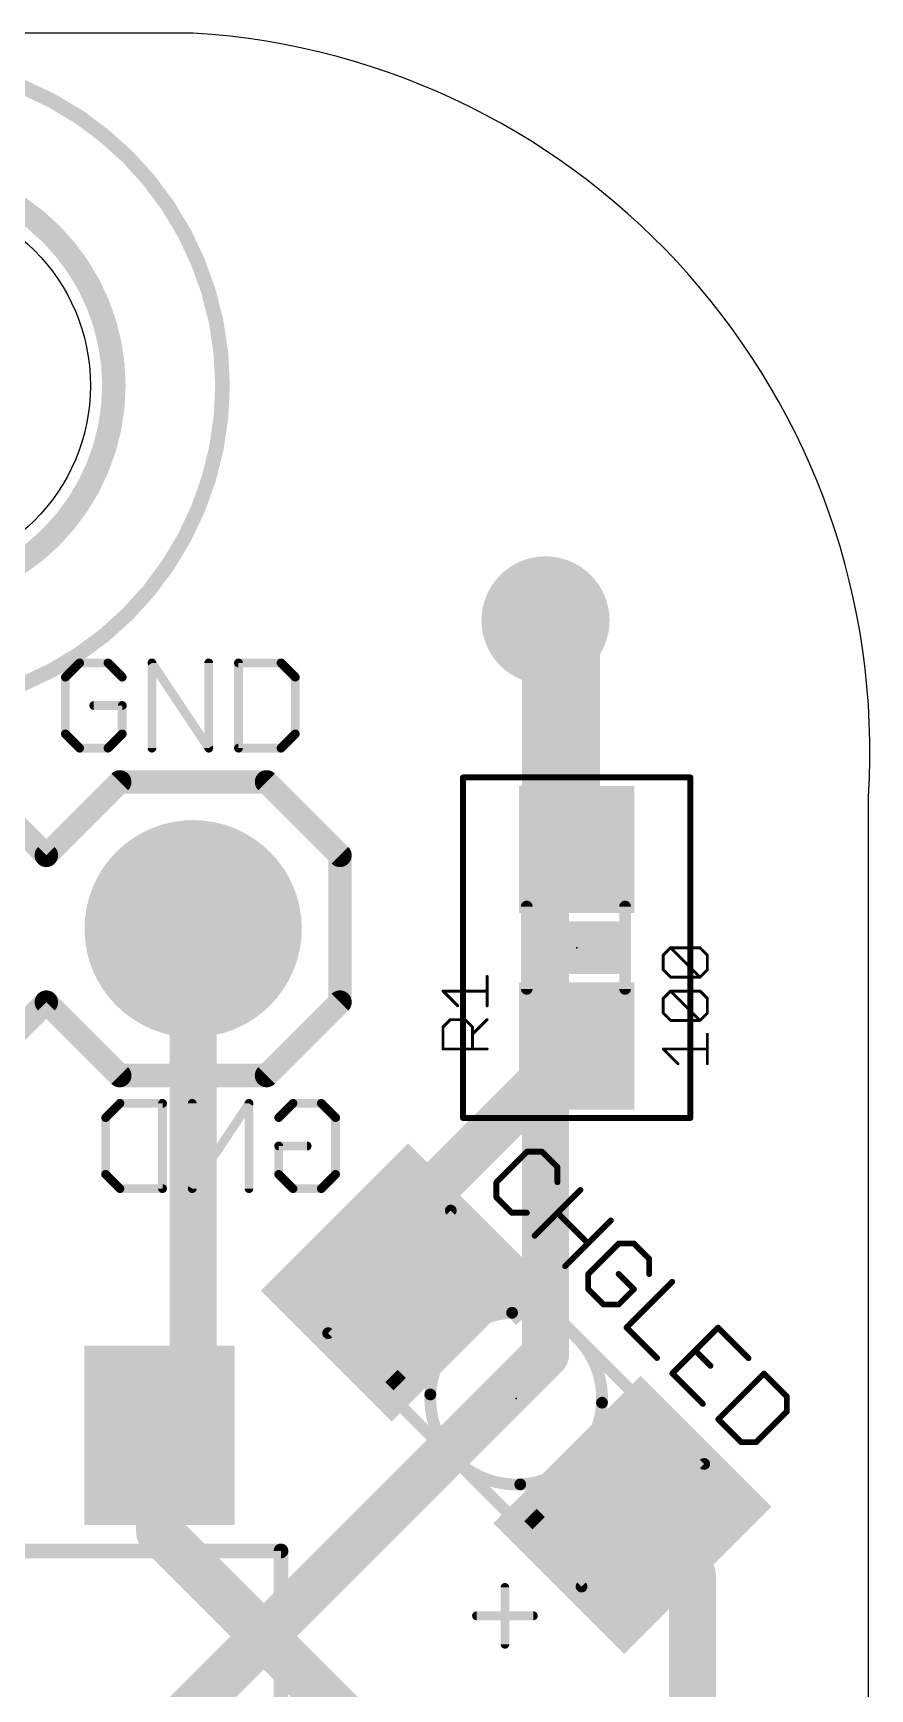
# Model space of a CAD drawing. Extents: x 0 to 16.8, y 0 to 26.7.
# Drawn here: x 9.54 to 16.78, y 12.35 to 26.67 of the extents above; entities that cross this region are included whole.
import ezdxf

# ---------------------------------------------------------------- set-up
doc = ezdxf.new("R2010")
doc.units = 0
for name, color, linetype in [('1', 22, 'CONTINUOUS'), ('16', 175, 'CONTINUOUS'), ('17', 82, 'CONTINUOUS'), ('18', 82, 'CONTINUOUS'), ('20', 7, 'CONTINUOUS'), ('21', 253, 'CONTINUOUS'), ('22', 253, 'CONTINUOUS'), ('23', 7, 'CONTINUOUS'), ('25', 253, 'CONTINUOUS'), ('27', 253, 'CONTINUOUS'), ('39', 22, 'CONTINUOUS'), ('41', 22, 'CONTINUOUS'), ('42', 175, 'CONTINUOUS'), ('51', 253, 'CONTINUOUS')]:
    doc.layers.add(name, color=color, linetype=linetype)

# ---------------------------------------------------------------- blocks, each defined once
blk = doc.blocks.new('RECT')
blk.add_solid([(-0.5, -0.5), (0.5, -0.5), (-0.5, 0.5), (0.5, 0.5)])
blk = doc.blocks.new('ROUNDP')
at = {"const_width": 0.5}
blk.add_lwpolyline([(0, -0.25, 1), (0, 0.25, 1), (0, -0.25)], format="xyb", dxfattribs=at)
blk = doc.blocks.new('ROUNDV')
at = {"const_width": 0.5}
blk.add_lwpolyline([(0, -0.25, 1), (0, 0.25, 1), (0, -0.25)], format="xyb", dxfattribs=at)

msp = doc.modelspace()

# ---------------------------------------------------------------- linework, layer by layer
at = {"layer": '1', "const_width": 0.4064}
for points in [[(14.2394, 21.3206), (13.97, 21.59)], [(14.2394, 19.6088), (14.2394, 21.3206)], [(10.922, 18.923), (10.922, 14.831)], [(12.7105, 16.3799), (14.2394, 17.9088)], [(12.7105, 15.8645), (12.7105, 16.3799)], [(10.922, 14.831), (10.632, 14.541)], [(10.632, 14.541), (10.632, 13.704)], [(15.24, 13.335), (14.7215, 13.8535)], [(10.632, 13.704), (12.8578, 11.4782)], [(15.24, 11.43), (15.24, 13.335)]]:
    msp.add_lwpolyline(points, dxfattribs=at)
at = {"layer": '1', "const_width": 0.2032}
for points in [[(14.0418, 21.6618, 1), (13.8982, 21.5182)], [(14.341, 21.3206, 1), (14.1378, 21.3206)], [(14.1676, 21.2487, 1), (14.3113, 21.3924)], [(14.1378, 19.6088, 1), (14.341, 19.6088)], [(11.0236, 18.923, 1), (10.8204, 18.923)], [(14.3113, 17.837, 1), (14.1676, 17.9806)], [(12.8121, 16.3799, 1), (12.6089, 16.3799)], [(12.6387, 16.4517, 1), (12.7823, 16.308)], [(12.6089, 15.8645, 1), (12.8121, 15.8645)], [(10.8204, 14.831, 1), (11.0236, 14.831)], [(10.9938, 14.7592, 1), (10.8502, 14.9028)], [(10.7336, 14.541, 1), (10.5304, 14.541)], [(10.5602, 14.6128, 1), (10.7038, 14.4692)], [(14.7933, 13.9253, 1), (14.6497, 13.7817)], [(10.7038, 13.7758, 1), (10.5602, 13.6321)], [(10.5304, 13.704, 1), (10.7336, 13.704)], [(15.3416, 13.335, 1), (15.1384, 13.335)], [(15.1682, 13.2632, 1), (15.3118, 13.4068)]]:
    msp.add_lwpolyline(points, format="xyb", dxfattribs=at)
at = {"layer": '16', "const_width": 0.4064}
for points in [[(13.97, 21.59), (13.97, 15.24)], [(13.97, 15.24), (2.54, 3.81)]]:
    msp.add_lwpolyline(points, dxfattribs=at)
at = {"layer": '16', "const_width": 0.2032}
for points in [[(14.0716, 21.59, 1), (13.8684, 21.59)], [(13.8684, 15.24, 1), (14.0716, 15.24)], [(14.0418, 15.1682, 1), (13.8982, 15.3118)]]:
    msp.add_lwpolyline(points, format="xyb", dxfattribs=at)
at = {"layer": '20'}
for p, q in [((10.922, 26.67), (5.842, 26.67)), ((16.764, 0), (16.764, 20.066))]:
    msp.add_line(p, q, dxfattribs=at)
msp.add_circle((8.382, 23.622), 1.651, dxfattribs=at)
msp.add_arc((10.541, 20.447), 6.2347, 356.4965, 86.4965, dxfattribs=at)
at = {"layer": '21'}
for points, const_width in [([(9.94, 21.2223), (9.8171, 21.0995)], 0.0762), ([(10.1857, 21.2223), (9.94, 21.2223)], 0.0762), ([(10.3086, 21.0995), (10.1857, 21.2223)], 0.0762), ([(10.5655, 20.4851), (10.5655, 21.2223)], 0.0762), ([(10.5655, 21.2223), (11.057, 20.4851)], 0.0762), ([(11.057, 20.4851), (11.057, 21.2223)], 0.0762), ([(11.3139, 21.2223), (11.3139, 20.4851)], 0.0762), ([(11.6825, 21.2223), (11.3139, 21.2223)], 0.0762), ([(11.8054, 21.0995), (11.6825, 21.2223)], 0.0762), ([(9.8171, 21.0995), (9.8171, 20.608)], 0.0762), ([(11.8054, 20.608), (11.8054, 21.0995)], 0.0762), ([(10.3086, 20.8537), (10.0628, 20.8537)], 0.0762), ([(10.3086, 20.608), (10.3086, 20.8537)], 0.0762), ([(9.8171, 20.608), (9.94, 20.4851)], 0.0762), ([(10.1857, 20.4851), (10.3086, 20.608)], 0.0762), ([(11.6825, 20.4851), (11.8054, 20.608)], 0.0762), ([(9.94, 20.4851), (10.1857, 20.4851)], 0.0762), ([(11.3139, 20.4851), (11.6825, 20.4851)], 0.0762), ([(9.017, 20.193), (9.652, 19.558)], 0.2032), ([(10.287, 20.193), (9.652, 19.558)], 0.2032), ([(10.287, 20.193), (11.557, 20.193)], 0.2032), ([(11.557, 20.193), (12.192, 19.558)], 0.2032), ([(12.192, 19.558), (12.192, 18.288)], 0.2032), ([(9.652, 18.288), (9.017, 17.653)], 0.2032), ([(9.652, 18.288), (10.287, 17.653)], 0.2032), ([(12.192, 18.288), (11.557, 17.653)], 0.2032), ([(11.557, 17.653), (10.287, 17.653)], 0.2032), ([(13.6188, 13.2255), (13.6188, 12.734)], 0.0762), ([(13.3731, 12.9797), (13.8646, 12.9797)], 0.0762)]:
    msp.add_lwpolyline(points, dxfattribs=dict(at, const_width=const_width))
for points, const_width in [([(9.94, 21.2414, 1), (9.94, 21.2033)], 0.0381), ([(9.9534, 21.2089, 1), (9.9265, 21.2358)], 0.0381), ([(10.1992, 21.2358, 1), (10.1722, 21.2089)], 0.0381), ([(10.1857, 21.2033, 1), (10.1857, 21.2414)], 0.0381), ([(10.5846, 21.2223, 1), (10.5465, 21.2223)], 0.0381), ([(10.5814, 21.2329, 1), (10.5497, 21.2118)], 0.0381), ([(11.0761, 21.2223, 1), (11.038, 21.2223)], 0.0381), ([(11.3139, 21.2414, 1), (11.3139, 21.2033)], 0.0381), ([(11.333, 21.2223, 1), (11.2949, 21.2223)], 0.0381), ([(11.696, 21.2358, 1), (11.6691, 21.2089)], 0.0381), ([(11.6825, 21.2033, 1), (11.6825, 21.2414)], 0.0381), ([(9.8361, 21.0995, 1), (9.798, 21.0995)], 0.0381), ([(9.8036, 21.1129, 1), (9.8306, 21.086)], 0.0381), ([(10.2951, 21.086, 1), (10.3221, 21.1129)], 0.0381), ([(11.8245, 21.0995, 1), (11.7864, 21.0995)], 0.0381), ([(11.7919, 21.086, 1), (11.8189, 21.1129)], 0.0381), ([(10.0628, 20.8728, 1), (10.0628, 20.8347)], 0.0381), ([(10.3276, 20.8537, 1), (10.2895, 20.8537)], 0.0381), ([(10.3086, 20.8347, 1), (10.3086, 20.8728)], 0.0381), ([(9.8306, 20.6214, 1), (9.8036, 20.5945)], 0.0381), ([(9.798, 20.608, 1), (9.8361, 20.608)], 0.0381), ([(10.2895, 20.608, 1), (10.3276, 20.608)], 0.0381), ([(10.3221, 20.5945, 1), (10.2951, 20.6214)], 0.0381), ([(11.7864, 20.608, 1), (11.8245, 20.608)], 0.0381), ([(11.8189, 20.5945, 1), (11.7919, 20.6214)], 0.0381), ([(9.94, 20.5042, 1), (9.94, 20.4661)], 0.0381), ([(9.9265, 20.4716, 1), (9.9534, 20.4986)], 0.0381), ([(10.1722, 20.4986, 1), (10.1992, 20.4716)], 0.0381), ([(10.1857, 20.4661, 1), (10.1857, 20.5042)], 0.0381), ([(10.5465, 20.4851, 1), (10.5846, 20.4851)], 0.0381), ([(11.038, 20.4851, 1), (11.0761, 20.4851)], 0.0381), ([(11.0411, 20.4745, 1), (11.0729, 20.4957)], 0.0381), ([(11.3139, 20.5042, 1), (11.3139, 20.4661)], 0.0381), ([(11.2949, 20.4851, 1), (11.333, 20.4851)], 0.0381), ([(11.6691, 20.4986, 1), (11.696, 20.4716)], 0.0381), ([(11.6825, 20.4661, 1), (11.6825, 20.5042)], 0.0381), ([(10.287, 20.2438, 1), (10.287, 20.1422)], 0.1016), ([(10.3229, 20.1571, 1), (10.2511, 20.2289)], 0.1016), ([(11.5929, 20.2289, 1), (11.5211, 20.1571)], 0.1016), ([(11.557, 20.1422, 1), (11.557, 20.2438)], 0.1016), ([(9.6161, 19.5939, 1), (9.6879, 19.5221)], 0.1016), ([(9.6161, 19.5221, 1), (9.6879, 19.5939)], 0.1016), ([(12.2428, 19.558, 1), (12.1412, 19.558)], 0.1016), ([(12.1561, 19.5221, 1), (12.2279, 19.5939)], 0.1016), ([(9.6879, 18.3239, 1), (9.6161, 18.2521)], 0.1016), ([(9.6879, 18.2521, 1), (9.6161, 18.3239)], 0.1016), ([(12.1412, 18.288, 1), (12.2428, 18.288)], 0.1016), ([(12.2279, 18.2521, 1), (12.1561, 18.3239)], 0.1016), ([(10.287, 17.7038, 1), (10.287, 17.6022)], 0.1016), ([(10.2511, 17.6171, 1), (10.3229, 17.6889)], 0.1016), ([(11.5211, 17.6889, 1), (11.5929, 17.6171)], 0.1016), ([(11.557, 17.6022, 1), (11.557, 17.7038)], 0.1016), ([(14.4585, 14.8236, 0.4424), (13.6806, 15.6015)], 0.1016), ([(13.6794, 15.6268, 1), (13.6819, 15.5761)], 0.0508), ([(12.9735, 14.8944, 0.4424), (13.7514, 14.1165)], 0.1016), ([(12.9989, 14.8931, 1), (12.9482, 14.8956)], 0.0508), ([(14.4331, 14.8249, 1), (14.4838, 14.8224)], 0.0508), ([(13.7526, 14.0912, 1), (13.7501, 14.1419)], 0.0508), ([(13.6379, 13.2255, 1), (13.5998, 13.2255)], 0.0381), ([(13.3731, 12.9988, 1), (13.3731, 12.9607)], 0.0381), ([(13.8646, 12.9607, 1), (13.8646, 12.9988)], 0.0381), ([(13.5998, 12.734, 1), (13.6379, 12.734)], 0.0381)]:
    msp.add_lwpolyline(points, format="xyb", dxfattribs=dict(at, const_width=const_width))
at = {"layer": '22', "const_width": 0.0762}
for points in [[(10.1656, 17.2895), (10.2885, 17.4123)], [(10.2885, 17.4123), (10.6571, 17.4123)], [(10.6571, 17.4123), (10.6571, 16.6751)], [(11.4055, 17.4123), (10.914, 16.6751)], [(10.914, 16.6751), (10.914, 17.4123)], [(11.4055, 16.6751), (11.4055, 17.4123)], [(11.6624, 17.2895), (11.7853, 17.4123)], [(11.7853, 17.4123), (12.031, 17.4123)], [(12.031, 17.4123), (12.1539, 17.2895)], [(10.1656, 16.798), (10.1656, 17.2895)], [(12.1539, 17.2895), (12.1539, 16.798)], [(11.6624, 16.798), (11.6624, 17.0437)], [(11.6624, 17.0437), (11.9082, 17.0437)], [(10.2885, 16.6751), (10.1656, 16.798)], [(11.7853, 16.6751), (11.6624, 16.798)], [(12.1539, 16.798), (12.031, 16.6751)], [(10.6571, 16.6751), (10.2885, 16.6751)], [(12.031, 16.6751), (11.7853, 16.6751)]]:
    msp.add_lwpolyline(points, dxfattribs=at)
at = {"layer": '22', "const_width": 0.0381}
for points in [[(10.2885, 17.4314, 1), (10.2885, 17.3933)], [(10.3019, 17.3989, 1), (10.275, 17.4258)], [(10.6761, 17.4123, 1), (10.638, 17.4123)], [(10.6571, 17.3933, 1), (10.6571, 17.4314)], [(10.933, 17.4123, 1), (10.8949, 17.4123)], [(11.4245, 17.4123, 1), (11.3864, 17.4123)], [(11.4213, 17.4018, 1), (11.3896, 17.4229)], [(11.7853, 17.4314, 1), (11.7853, 17.3933)], [(11.7988, 17.3989, 1), (11.7718, 17.4258)], [(12.0445, 17.4258, 1), (12.0176, 17.3989)], [(12.031, 17.3933, 1), (12.031, 17.4314)], [(10.1846, 17.2895, 1), (10.1465, 17.2895)], [(10.1521, 17.3029, 1), (10.1791, 17.276)], [(11.6489, 17.3029, 1), (11.6759, 17.276)], [(12.173, 17.2895, 1), (12.1349, 17.2895)], [(12.1404, 17.276, 1), (12.1674, 17.3029)], [(11.6815, 17.0437, 1), (11.6434, 17.0437)], [(11.6624, 17.0628, 1), (11.6624, 17.0247)], [(11.9082, 17.0247, 1), (11.9082, 17.0628)], [(10.1465, 16.798, 1), (10.1846, 16.798)], [(10.1791, 16.8114, 1), (10.1521, 16.7845)], [(11.6759, 16.8114, 1), (11.6489, 16.7845)], [(11.6434, 16.798, 1), (11.6815, 16.798)], [(12.1349, 16.798, 1), (12.173, 16.798)], [(12.1674, 16.7845, 1), (12.1404, 16.8114)], [(10.2885, 16.6942, 1), (10.2885, 16.6561)], [(10.275, 16.6616, 1), (10.3019, 16.6886)], [(10.638, 16.6751, 1), (10.6761, 16.6751)], [(10.6571, 16.6561, 1), (10.6571, 16.6942)], [(10.8981, 16.6857, 1), (10.9299, 16.6645)], [(10.8949, 16.6751, 1), (10.933, 16.6751)], [(11.3864, 16.6751, 1), (11.4245, 16.6751)], [(11.7853, 16.6942, 1), (11.7853, 16.6561)], [(11.7718, 16.6616, 1), (11.7988, 16.6886)], [(12.0176, 16.6886, 1), (12.0445, 16.6616)], [(12.031, 16.6561, 1), (12.031, 16.6942)]]:
    msp.add_lwpolyline(points, format="xyb", dxfattribs=at)
at = {"layer": '23'}
for p in [(14.2394, 18.7588), (13.716, 14.859)]:
    msp.add_point(p, dxfattribs=at)
at = {"layer": '25'}
for points, const_width in [([(13.4647, 18.2567), (13.4647, 18.5109)], 0.0254), ([(13.2105, 18.2567), (13.0834, 18.3838)], 0.0254), ([(13.0834, 18.3838), (13.4647, 18.3838)], 0.0254), ([(13.0834, 18.0732), (13.1469, 18.1367)], 0.0254), ([(13.0834, 17.8825), (13.0834, 18.0732)], 0.0254), ([(13.1469, 18.1367), (13.274, 18.1367)], 0.0254), ([(13.274, 18.1367), (13.3376, 18.0732)], 0.0254), ([(13.3376, 18.0096), (13.4647, 18.1367)], 0.0254), ([(13.3376, 18.0732), (13.3376, 17.8825)], 0.0254), ([(13.4647, 17.8825), (13.0834, 17.8825)], 0.0254), ([(13.809, 16.9939), (13.5453, 16.7302)], 0.0508), ([(13.9408, 16.9939), (13.809, 16.9939)], 0.0508), ([(14.0726, 16.8621), (13.9408, 16.9939)], 0.0508), ([(14.0726, 16.7302), (14.0726, 16.8621)], 0.0508), ([(13.5453, 16.7302), (13.5453, 16.5984)], 0.0508), ([(13.5453, 16.5984), (13.6772, 16.4666)], 0.0508), ([(13.8763, 16.2674), (14.2718, 16.6629)], 0.0508), ([(13.6772, 16.4666), (13.809, 16.4666)], 0.0508), ([(14.0741, 16.4652), (14.3377, 16.2015)], 0.0508), ([(14.5354, 16.3993), (14.14, 16.0038)], 0.0508), ([(14.6028, 16.2001), (14.3391, 15.9364)], 0.0508), ([(14.7346, 16.2001), (14.6028, 16.2001)], 0.0508), ([(14.8664, 16.0683), (14.7346, 16.2001)], 0.0508), ([(14.8664, 15.9364), (14.8664, 16.0683)], 0.0508), ([(14.3391, 15.9364), (14.3391, 15.8046)], 0.0508), ([(14.7346, 15.8046), (14.6028, 15.9364)], 0.0508), ([(14.3391, 15.8046), (14.471, 15.6728)], 0.0508), ([(14.6028, 15.6728), (14.7346, 15.8046)], 0.0508), ([(15.0656, 15.8691), (14.6701, 15.4736)], 0.0508), ([(14.471, 15.6728), (14.6028, 15.6728)], 0.0508), ([(14.6701, 15.4736), (14.9338, 15.21)], 0.0508), ([(15.4625, 15.4722), (15.067, 15.0767)], 0.0508), ([(15.7261, 15.2085), (15.4625, 15.4722)], 0.0508), ([(15.2648, 15.2744), (15.3966, 15.1426)], 0.0508), ([(15.067, 15.0767), (15.3307, 14.8131)], 0.0508), ([(15.8594, 15.0753), (15.4639, 14.6798)], 0.0508), ([(16.0571, 14.8775), (15.8594, 15.0753)], 0.0508), ([(16.0571, 14.7457), (16.0571, 14.8775)], 0.0508), ([(15.7935, 14.4821), (16.0571, 14.7457)], 0.0508), ([(15.4639, 14.6798), (15.6617, 14.4821)], 0.0508), ([(15.6617, 14.4821), (15.7935, 14.4821)], 0.0508)]:
    msp.add_lwpolyline(points, dxfattribs=dict(at, const_width=const_width))
for points, const_width in [([(13.4711, 18.5109, 1), (13.4584, 18.5109)], 0.0127), ([(13.0834, 18.3902, 1), (13.0834, 18.3775)], 0.0127), ([(13.0879, 18.3883, 1), (13.0789, 18.3793)], 0.0127), ([(13.4647, 18.3775, 1), (13.4647, 18.3902)], 0.0127), ([(13.206, 18.2522, 1), (13.215, 18.2612)], 0.0127), ([(13.4584, 18.2567, 1), (13.4711, 18.2567)], 0.0127), ([(13.0897, 18.0732, 1), (13.077, 18.0732)], 0.0127), ([(13.0789, 18.0777, 1), (13.0879, 18.0687)], 0.0127), ([(13.1469, 18.1431, 1), (13.1469, 18.1304)], 0.0127), ([(13.1514, 18.1322, 1), (13.1425, 18.1412)], 0.0127), ([(13.2785, 18.1412, 1), (13.2696, 18.1322)], 0.0127), ([(13.274, 18.1304, 1), (13.274, 18.1431)], 0.0127), ([(13.344, 18.0732, 1), (13.3313, 18.0732)], 0.0127), ([(13.3331, 18.0687, 1), (13.3421, 18.0777)], 0.0127), ([(13.4692, 18.1322, 1), (13.4602, 18.1412)], 0.0127), ([(13.3331, 18.0141, 1), (13.3421, 18.0051)], 0.0127), ([(13.077, 17.8825, 1), (13.0897, 17.8825)], 0.0127), ([(13.0834, 17.8889, 1), (13.0834, 17.8762)], 0.0127), ([(13.3313, 17.8825, 1), (13.344, 17.8825)], 0.0127), ([(13.4647, 17.8762, 1), (13.4647, 17.8889)], 0.0127), ([(13.809, 17.0066, 1), (13.809, 16.9812)], 0.0254), ([(13.818, 16.9849, 1), (13.8, 17.0029)], 0.0254), ([(13.9498, 17.0029, 1), (13.9318, 16.9849)], 0.0254), ([(13.9408, 16.9812, 1), (13.9408, 17.0066)], 0.0254), ([(14.0853, 16.8621, 1), (14.0599, 16.8621)], 0.0254), ([(14.0636, 16.8531, 1), (14.0816, 16.871)], 0.0254), ([(13.558, 16.7302, 1), (13.5326, 16.7302)], 0.0254), ([(13.5364, 16.7392, 1), (13.5543, 16.7213)], 0.0254), ([(13.5543, 16.6074, 1), (13.5364, 16.5894)], 0.0254), ([(14.0599, 16.7302, 1), (14.0853, 16.7302)], 0.0254), ([(14.2808, 16.6539, 1), (14.2628, 16.6719)], 0.0254), ([(13.5326, 16.5984, 1), (13.558, 16.5984)], 0.0254), ([(13.6772, 16.4793, 1), (13.6772, 16.4539)], 0.0254), ([(13.6682, 16.4576, 1), (13.6861, 16.4756)], 0.0254), ([(13.809, 16.4539, 1), (13.809, 16.4793)], 0.0254), ([(14.083, 16.4741, 1), (14.0651, 16.4562)], 0.0254), ([(14.5444, 16.3903, 1), (14.5265, 16.4082)], 0.0254), ([(13.8673, 16.2764, 1), (13.8853, 16.2585)], 0.0254), ([(14.3287, 16.1925, 1), (14.3467, 16.2105)], 0.0254), ([(14.6028, 16.2128, 1), (14.6028, 16.1874)], 0.0254), ([(14.6118, 16.1911, 1), (14.5938, 16.2091)], 0.0254), ([(14.7436, 16.2091, 1), (14.7256, 16.1911)], 0.0254), ([(14.7346, 16.1874, 1), (14.7346, 16.2128)], 0.0254), ([(14.8791, 16.0683, 1), (14.8537, 16.0683)], 0.0254), ([(14.8574, 16.0593, 1), (14.8754, 16.0772)], 0.0254), ([(14.131, 16.0128, 1), (14.1489, 15.9948)], 0.0254), ([(14.3518, 15.9364, 1), (14.3264, 15.9364)], 0.0254), ([(14.3302, 15.9454, 1), (14.3481, 15.9275)], 0.0254), ([(14.6118, 15.9454, 1), (14.5938, 15.9275)], 0.0254), ([(14.8537, 15.9364, 1), (14.8791, 15.9364)], 0.0254), ([(14.3264, 15.8046, 1), (14.3518, 15.8046)], 0.0254), ([(14.3481, 15.8136, 1), (14.3302, 15.7956)], 0.0254), ([(14.7436, 15.7956, 1), (14.7256, 15.8136)], 0.0254), ([(14.7256, 15.7956, 1), (14.7436, 15.8136)], 0.0254), ([(15.0746, 15.8601, 1), (15.0566, 15.8781)], 0.0254), ([(14.471, 15.6855, 1), (14.471, 15.6601)], 0.0254), ([(14.462, 15.6638, 1), (14.4799, 15.6818)], 0.0254), ([(14.5938, 15.6818, 1), (14.6118, 15.6638)], 0.0254), ([(14.6028, 15.6601, 1), (14.6028, 15.6855)], 0.0254), ([(14.6791, 15.4826, 1), (14.6612, 15.4646)], 0.0254), ([(14.6612, 15.4826, 1), (14.6791, 15.4646)], 0.0254), ([(15.4715, 15.4812, 1), (15.4535, 15.4632)], 0.0254), ([(15.4715, 15.4632, 1), (15.4535, 15.4812)], 0.0254), ([(14.9248, 15.201, 1), (14.9428, 15.219)], 0.0254), ([(15.2737, 15.2834, 1), (15.2558, 15.2655)], 0.0254), ([(15.7172, 15.1996, 1), (15.7351, 15.2175)], 0.0254), ([(15.076, 15.0857, 1), (15.0581, 15.0677)], 0.0254), ([(15.0581, 15.0857, 1), (15.076, 15.0677)], 0.0254), ([(15.3876, 15.1336, 1), (15.4056, 15.1516)], 0.0254), ([(15.8684, 15.0843, 1), (15.8504, 15.0663)], 0.0254), ([(15.8684, 15.0663, 1), (15.8504, 15.0843)], 0.0254), ([(16.0698, 14.8775, 1), (16.0444, 14.8775)], 0.0254), ([(16.0482, 14.8686, 1), (16.0661, 14.8865)], 0.0254), ([(15.3217, 14.8041, 1), (15.3397, 14.822)], 0.0254), ([(16.0444, 14.7457, 1), (16.0698, 14.7457)], 0.0254), ([(16.0661, 14.7367, 1), (16.0482, 14.7547)], 0.0254), ([(15.4729, 14.6888, 1), (15.455, 14.6708)], 0.0254), ([(15.455, 14.6888, 1), (15.4729, 14.6708)], 0.0254), ([(15.6617, 14.4948, 1), (15.6617, 14.4694)], 0.0254), ([(15.6527, 14.4731, 1), (15.6706, 14.4911)], 0.0254), ([(15.7845, 14.4911, 1), (15.8025, 14.4731)], 0.0254), ([(15.7935, 14.4694, 1), (15.7935, 14.4948)], 0.0254)]:
    msp.add_lwpolyline(points, format="xyb", dxfattribs=dict(at, const_width=const_width))
at = {"layer": '27', "const_width": 0.0254}
for points in [[(14.9884, 18.6946), (15.0519, 18.7581)], [(15.0519, 18.7581), (15.3062, 18.7581)], [(15.3062, 18.5039), (15.0519, 18.7581)], [(15.3062, 18.7581), (15.3697, 18.6946)], [(14.9884, 18.5675), (14.9884, 18.6946)], [(15.3697, 18.6946), (15.3697, 18.5675)], [(15.0519, 18.5039), (14.9884, 18.5675)], [(15.3062, 18.5039), (15.0519, 18.5039)], [(15.3697, 18.5675), (15.3062, 18.5039)], [(14.9884, 18.3204), (15.0519, 18.3839)], [(14.9884, 18.1933), (14.9884, 18.3204)], [(15.0519, 18.3839), (15.3062, 18.3839)], [(15.3062, 18.1297), (15.0519, 18.3839)], [(15.3062, 18.3839), (15.3697, 18.3204)], [(15.3697, 18.3204), (15.3697, 18.1933)], [(15.0519, 18.1297), (14.9884, 18.1933)], [(15.3697, 18.1933), (15.3062, 18.1297)], [(15.3062, 18.1297), (15.0519, 18.1297)], [(15.3697, 17.7555), (15.3697, 18.0097)], [(15.1155, 17.7555), (14.9884, 17.8826)], [(14.9884, 17.8826), (15.3697, 17.8826)]]:
    msp.add_lwpolyline(points, dxfattribs=at)
at = {"layer": '27', "const_width": 0.0127}
for points in [[(15.0519, 18.7645, 1), (15.0519, 18.7518)], [(15.0564, 18.7626, 1), (15.0475, 18.7536)], [(15.0564, 18.7536, 1), (15.0475, 18.7626)], [(15.3106, 18.7626, 1), (15.3017, 18.7536)], [(15.3062, 18.7518, 1), (15.3062, 18.7645)], [(14.9947, 18.6946, 1), (14.982, 18.6946)], [(14.9839, 18.6991, 1), (14.9929, 18.6901)], [(15.3761, 18.6946, 1), (15.3634, 18.6946)], [(15.3652, 18.6901, 1), (15.3742, 18.6991)], [(14.982, 18.5675, 1), (14.9947, 18.5675)], [(14.9929, 18.572, 1), (14.9839, 18.563)], [(15.0519, 18.5103, 1), (15.0519, 18.4976)], [(15.0475, 18.4994, 1), (15.0564, 18.5084)], [(15.3017, 18.5084, 1), (15.3106, 18.4994)], [(15.3017, 18.4994, 1), (15.3106, 18.5084)], [(15.3062, 18.4976, 1), (15.3062, 18.5103)], [(15.3634, 18.5675, 1), (15.3761, 18.5675)], [(15.3742, 18.563, 1), (15.3652, 18.572)], [(14.9947, 18.3204, 1), (14.982, 18.3204)], [(15.0519, 18.3903, 1), (15.0519, 18.3776)], [(15.0564, 18.3884, 1), (15.0475, 18.3794)], [(15.0564, 18.3794, 1), (15.0475, 18.3884)], [(15.3106, 18.3884, 1), (15.3017, 18.3794)], [(15.3062, 18.3776, 1), (15.3062, 18.3903)], [(15.3761, 18.3204, 1), (15.3634, 18.3204)], [(14.982, 18.1933, 1), (14.9947, 18.1933)], [(14.9839, 18.3249, 1), (14.9929, 18.3159)], [(14.9929, 18.1978, 1), (14.9839, 18.1888)], [(15.3634, 18.1933, 1), (15.3761, 18.1933)], [(15.3652, 18.3159, 1), (15.3742, 18.3249)], [(15.3742, 18.1888, 1), (15.3652, 18.1978)], [(15.0519, 18.1361, 1), (15.0519, 18.1234)], [(15.0475, 18.1252, 1), (15.0564, 18.1342)], [(15.3017, 18.1342, 1), (15.3106, 18.1252)], [(15.3017, 18.1252, 1), (15.3106, 18.1342)], [(15.3062, 18.1234, 1), (15.3062, 18.1361)], [(15.3761, 18.0097, 1), (15.3634, 18.0097)], [(14.9929, 17.8871, 1), (14.9839, 17.8781)], [(14.9884, 17.889, 1), (14.9884, 17.8763)], [(15.111, 17.751, 1), (15.12, 17.76)], [(15.3634, 17.7555, 1), (15.3761, 17.7555)], [(15.3697, 17.8763, 1), (15.3697, 17.889)]]:
    msp.add_lwpolyline(points, format="xyb", dxfattribs=at)
at = {"layer": '39'}
for points, const_width in [([(8.382, 20.828, 1), (8.382, 26.416, 1), (8.382, 20.828)], 0.127), ([(13.2691, 20.2318, 1), (13.2437, 20.2318)], 0.0254), ([(13.2564, 20.2445, 1), (13.2564, 20.2191)], 0.0254), ([(15.2351, 20.2318, 1), (15.2097, 20.2318)], 0.0254), ([(15.2224, 20.2191, 1), (15.2224, 20.2445)], 0.0254), ([(13.2564, 17.2985, 1), (13.2564, 17.2731)], 0.0254), ([(13.2437, 17.2858, 1), (13.2691, 17.2858)], 0.0254), ([(15.2097, 17.2858, 1), (15.2351, 17.2858)], 0.0254), ([(15.2224, 17.2731, 1), (15.2224, 17.2985)], 0.0254)]:
    msp.add_lwpolyline(points, format="xyb", dxfattribs=dict(at, const_width=const_width))
at = {"layer": '39', "const_width": 0.0508}
for points in [[(13.2564, 17.2858), (13.2564, 20.2318)], [(13.2564, 20.2318), (15.2224, 20.2318)], [(15.2224, 20.2318), (15.2224, 17.2858)], [(15.2224, 17.2858), (13.2564, 17.2858)]]:
    msp.add_lwpolyline(points, dxfattribs=at)
at = {"layer": '41', "const_width": 0.2032}
msp.add_lwpolyline([(8.382, 21.7678, 1), (8.382, 25.4762)], format="xyb", dxfattribs=at)
at = {"layer": '42', "const_width": 0.2032}
msp.add_lwpolyline([(8.382, 21.7678, 1), (8.382, 25.4762)], format="xyb", dxfattribs=at)
at = {"layer": '51'}
for points, const_width in [([(13.8074, 18.4028), (13.8074, 19.1148)], 0.1016), ([(14.6584, 18.4028), (14.6584, 19.1148)], 0.1016), ([(12.0897, 15.4247), (13.1503, 16.4853)], 0.1016), ([(13.1503, 16.4853), (15.3423, 14.2933)], 0.1016), ([(14.2817, 13.2327), (12.0897, 15.4247)], 0.1016), ([(15.3423, 14.2933), (14.2817, 13.2327)], 0.1016), ([(5.082, 13.541), (11.682, 13.541)], 0.127), ([(11.682, 7.541), (11.682, 13.541)], 0.127)]:
    msp.add_lwpolyline(points, dxfattribs=dict(at, const_width=const_width))
for points, const_width in [([(13.8328, 19.1148, 1), (13.782, 19.1148)], 0.0508), ([(14.6838, 19.1148, 1), (14.633, 19.1148)], 0.0508), ([(13.782, 18.4028, 1), (13.8328, 18.4028)], 0.0508), ([(14.633, 18.4028, 1), (14.6838, 18.4028)], 0.0508), ([(13.1683, 16.5033, 1), (13.1324, 16.4674)], 0.0508), ([(13.1683, 16.4674, 1), (13.1324, 16.5033)], 0.0508), ([(13.6806, 15.6015, 0.3866), (12.9735, 14.8944)], 0.1016), ([(13.6819, 15.5761, 1), (13.6794, 15.6268)], 0.0508), ([(12.1076, 15.4426, 1), (12.0717, 15.4067)], 0.0508), ([(12.0717, 15.4426, 1), (12.1076, 15.4067)], 0.0508), ([(12.9482, 14.8956, 1), (12.9989, 14.8931)], 0.0508), ([(13.7514, 14.1165, 0.3866), (14.4585, 14.8236)], 0.1016), ([(14.4838, 14.8224, 1), (14.4331, 14.8249)], 0.0508), ([(15.3603, 14.2754, 1), (15.3244, 14.3113)], 0.0508), ([(15.3244, 14.2754, 1), (15.3603, 14.3113)], 0.0508), ([(13.7501, 14.1419, 1), (13.7526, 14.0912)], 0.0508), ([(11.7138, 13.541, 1), (11.6502, 13.541)], 0.0635), ([(11.682, 13.5092, 1), (11.682, 13.5728)], 0.0635), ([(14.2637, 13.2506, 1), (14.2996, 13.2147)], 0.0508), ([(14.2637, 13.2147, 1), (14.2996, 13.2506)], 0.0508)]:
    msp.add_lwpolyline(points, format="xyb", dxfattribs=dict(at, const_width=const_width))

# ---------------------------------------------------------------- block references
at = {"layer": '1', "xscale": 1.1, "rotation": 90}
for p in [(14.2394, 19.6088), (14.2394, 17.9088)]:
    msp.add_blockref('RECT', p, dxfattribs=at)
at = {"layer": '1'}
for p, xscale, yscale, rotation in [((12.7105, 15.8645), 1.6, 1.803, 135), ((10.632, 14.541), 1.55, 1.3, 90), ((14.7215, 13.8535), 1.6, 1.803, 135)]:
    msp.add_blockref('RECT', p, dxfattribs=dict(at, xscale=xscale, yscale=yscale, rotation=rotation))
at = {"layer": '17', "xscale": 1.8796, "yscale": 1.8796, "rotation": 90}
msp.add_blockref('ROUNDP', (10.922, 18.923), dxfattribs=at)
msp.add_blockref('ROUNDP', (10.922, 18.923), dxfattribs=at)
at = {"layer": '18', "xscale": 1.108, "yscale": 1.108}
msp.add_blockref('ROUNDV', (13.97, 21.59), dxfattribs=at)
msp.add_blockref('ROUNDV', (13.97, 21.59), dxfattribs=at)
at = {"layer": '21'}
for p, xscale, yscale, rotation in [((14.2394, 18.7588), 0.4572, 0.762, 90), ((13.7514, 15.6368), 0.15, 0.25, 135), ((13.716, 14.859), 0.2, 0.2, 135)]:
    msp.add_blockref('RECT', p, dxfattribs=dict(at, xscale=xscale, yscale=yscale, rotation=rotation))
at = {"layer": '51'}
for p, xscale, yscale, rotation in [((14.2343, 19.3391), 0.5001, 0.95, 90), ((14.2343, 18.1707), 0.5001, 0.95, 90), ((13.1857, 15.5308), 0.1, 1.2, 135), ((13.6806, 15.7075), 0.35, 0.25, 135), ((12.673, 15.0181), 0.1, 0.15, 135), ((14.3878, 14.3287), 0.1, 1.2, 135), ((13.8751, 13.816), 0.1, 0.15, 135)]:
    msp.add_blockref('RECT', p, dxfattribs=dict(at, xscale=xscale, yscale=yscale, rotation=rotation))
at = {"layer": '51', "xscale": 0.508, "yscale": 0.508}
msp.add_blockref('RECT', (10.922, 18.923), dxfattribs=at)

doc.saveas('drawing.dxf')
